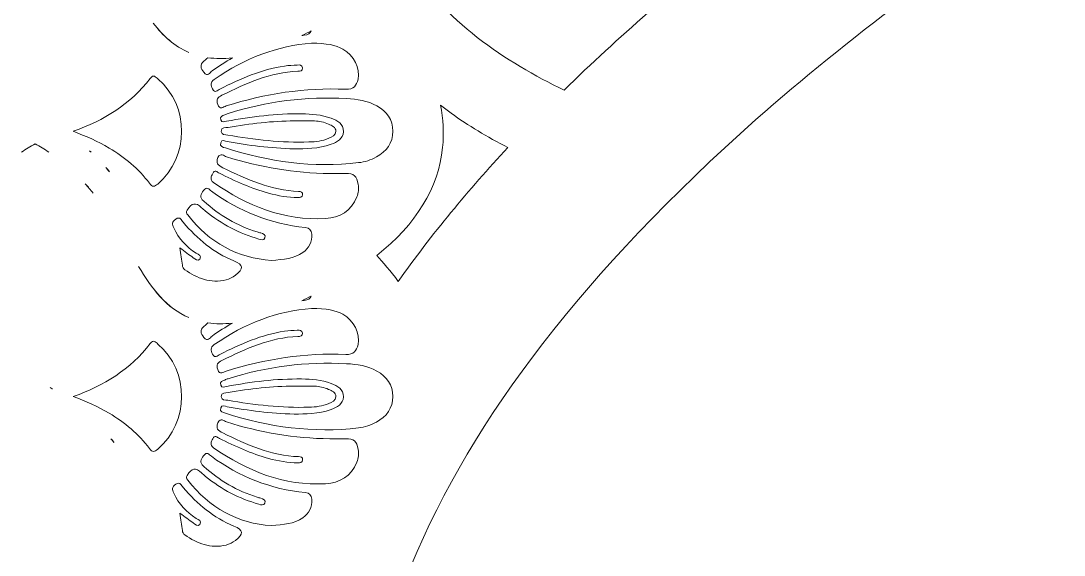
# Model space of a CAD drawing. Extents: x 705 to 8445, y -5934 to -84.
# Drawn here: x 7643.6 to 8119.3, y -1538 to -1294.7 of the extents above; entities that cross this region are included whole.
import ezdxf

# ---------------------------------------------------------------- set-up
doc = ezdxf.new("R2010")
doc.units = 0
doc.header["$MEASUREMENT"] = 0
doc.layers.add('Layer 1', color=7, linetype='Continuous')

# ---------------------------------------------------------------- blocks, each defined once
blk = doc.blocks.new('block 36')
at = {"layer": 'Layer 1', "lineweight": 0}
for points, knots in [([(8407.41, -639.1), (8384.61, -597.14), (8350.92, -557.08), (8310.01, -523.26), (8225.24, -453.22), (8114.63, -393.43), (7990.01, -350.27), (7990.01, -350.27), (7990.01, -350.25), (7990.01, -350.25), (7989.56, -348.29), (7988.99, -346.27), (7988.29, -344.21), (7986.75, -339.66), (7984.08, -333.09), (7978.64, -328.58), (7977.95, -328), (7977.23, -327.47), (7976.49, -327), (7976.49, -327), (7976.49, -327), (7976.48, -327), (7978.02, -308.1), (7974.42, -288.74), (7965.71, -269.33), (7961.26, -259.39), (7953.88, -252.44), (7946.75, -245.72), (7941.01, -240.31), (7935.58, -235.19), (7931.94, -228.82), (7930.86, -226.92), (7929.94, -224.87), (7928.96, -222.69), (7927.7, -219.87), (7926.38, -216.96), (7924.62, -214.13), (7917.57, -202.87), (7906.04, -196.8), (7894.77, -193.55), (7894.77, -193.55), (7893.39, -191.5), (7893.39, -191.5), (7850.97, -126.97), (7786.83, -102.16), (7740.49, -92.73), (7699.6, -84.39), (7665.74, -86.15), (7653.87, -87.19), (7653.82, -87.13), (7653.79, -87.09), (7653.76, -87.06), (7653.76, -87.06), (7653.58, -87.21), (7653.58, -87.21), (7652.01, -87.36), (7650.84, -87.48), (7650.14, -87.56), (7649.43, -87.48), (7648.26, -87.36), (7646.7, -87.21), (7646.7, -87.21), (7646.51, -87.06), (7646.51, -87.06), (7646.48, -87.09), (7646.45, -87.13), (7646.4, -87.19), (7634.53, -86.15), (7600.67, -84.39), (7559.78, -92.73), (7513.44, -102.16), (7449.3, -126.97), (7406.9, -191.48), (7406.9, -191.48), (7405.52, -193.55), (7405.52, -193.55), (7394.23, -196.8), (7382.7, -202.87), (7375.65, -214.13), (7373.89, -216.96), (7372.58, -219.87), (7371.31, -222.69), (7370.33, -224.87), (7369.41, -226.92), (7368.33, -228.82), (7364.69, -235.19), (7359.26, -240.31), (7353.52, -245.72), (7346.39, -252.44), (7339.01, -259.39), (7334.56, -269.33), (7325.85, -288.74), (7322.25, -308.1), (7323.79, -327), (7323.78, -327), (7323.78, -327), (7323.78, -327), (7323.05, -327.47), (7322.32, -327.99), (7321.63, -328.58), (7316.19, -333.09), (7313.52, -339.65), (7311.98, -344.21), (7311.29, -346.27), (7310.71, -348.29), (7310.26, -350.25), (7310.26, -350.25), (7310.26, -350.27), (7310.26, -350.27), (7185.64, -393.43), (7075.03, -453.22), (6990.26, -523.26), (6949.35, -557.08), (6915.66, -597.14), (6892.86, -639.1), (6867.06, -686.53), (6854.92, -735.81), (6856.74, -785.55), (6858.47, -832.44), (6871.11, -881.24), (6894.31, -930.56), (6926.3, -998.52), (6976.91, -1064.15), (7044.73, -1125.62), (7089.41, -1166.12), (7138.87, -1201.57), (7186.72, -1235.86), (7232.05, -1268.36), (7278.94, -1301.97), (7321.49, -1339.71), (7399.07, -1408.49), (7450.5, -1474.94), (7478.64, -1542.74), (7474.81, -1548.78), (7471.23, -1555.62), (7468.57, -1563.02), (7467.16, -1562.92), (7465.6, -1562.85), (7464, -1562.85), (7458.13, -1562.85), (7451.7, -1563.94), (7449.97, -1569.72), (7449.48, -1571.39), (7449.45, -1572.94), (7449.41, -1574.32), (7449.41, -1574.65), (7449.4, -1574.97), (7449.39, -1575.28), (7449.21, -1578.99), (7447.84, -1582.95), (7445.33, -1587.05), (7444.38, -1588.6), (7443.35, -1590.14), (7442.28, -1591.64), (7441.6, -1592.59), (7440.89, -1593.54), (7440.16, -1594.48), (7432.92, -1603.87), (7423.69, -1612.4), (7414.7, -1620.7), (7414.7, -1620.7), (7410.61, -1624.5), (7410.61, -1624.5), (7400.29, -1634.07), (7389.62, -1643.97), (7377.62, -1650.59), (7374.23, -1652.48), (7370.13, -1656.81), (7369.83, -1666.79), (7369.1, -1691.36), (7390.95, -1735.67), (7410.5, -1750.55), (7391.65, -1786.38), (7369.15, -1837.42), (7349.91, -1904.23), (7325.13, -1990.3), (7310.44, -2085.45), (7306.26, -2187.05), (7302.77, -2272.07), (7306.67, -2361.81), (7317.87, -2455.11), (7313.34, -2458.43), (7308.34, -2461.58), (7302.61, -2464.72), (7276.21, -2479.19), (7247.58, -2484.35), (7222, -2479.25), (7187.79, -2472.45), (7160.64, -2452.75), (7141.3, -2420.72), (7104.66, -2360.07), (7103.99, -2265.76), (7122.25, -2203.95), (7141.86, -2137.67), (7181.08, -2071.38), (7245.73, -1995.32), (7250.18, -1990.08), (7254.67, -1984.87), (7259.18, -1979.66), (7283.57, -1951.39), (7308.78, -1922.17), (7326.61, -1888.58), (7350.74, -1843.05), (7356.31, -1794.98), (7341.87, -1756.7), (7341.87, -1756.7), (7331.37, -1728.9), (7331.37, -1728.9), (7331.37, -1728.9), (7333.8, -1758.52), (7333.8, -1758.52), (7336.72, -1794.26), (7322.12, -1826.76), (7309.35, -1847.74), (7289.24, -1880.81), (7261.11, -1908.95), (7233.89, -1936.17), (7222.68, -1947.4), (7211.07, -1959.02), (7200.2, -1970.8), (7135.89, -2040.52), (7089.19, -2104.07), (7057.43, -2165.11), (7014.7, -2247.19), (6999.21, -2325.56), (7011.4, -2398), (7031.15, -2515.4), (7130.49, -2607.87), (7220.17, -2647.42), (7252.4, -2661.63), (7282.45, -2668.81), (7308.01, -2668.81), (7326.56, -2668.81), (7342.74, -2665.03), (7355.66, -2657.4), (7355.66, -2657.42), (7355.66, -2657.42), (7355.66, -2657.42), (7362.53, -2679.36), (7370.34, -2699.79), (7379.03, -2718.56), (7399.29, -2762.32), (7425.1, -2798.69), (7455.73, -2826.65), (7489.46, -2857.45), (7533.52, -2880.64), (7586.71, -2895.59), (7629.05, -2907.49), (7676.23, -2913.71), (7723.76, -2913.71), (7727.22, -2913.71), (7730.69, -2913.68), (7734.15, -2913.61), (7865.4, -2911.1), (7997.29, -2856.35), (8095.98, -2763.41), (8133.64, -2727.95), (8162.82, -2687.49), (8180.37, -2646.4), (8200.65, -2598.94), (8205.83, -2551.02), (8195.77, -2503.97), (8175.91, -2411.09), (8113.39, -2334), (8019.73, -2286.89), (7937.77, -2245.67), (7840.02, -2231.14), (7749.63, -2246.42), (7755.8, -2235.1), (7762.02, -2223.86), (7768.23, -2212.7), (7787.04, -2178.83), (7806.49, -2143.79), (7823.28, -2107.91), (7860.37, -2028.64), (7882.39, -1957.48), (7890.63, -1890.34), (7895.73, -1848.73), (7897.28, -1796.91), (7884.85, -1750.08), (7904.12, -1735.61), (7925.68, -1692.46), (7925.68, -1667.69), (7925.68, -1667.28), (7925.68, -1666.88), (7925.67, -1666.48), (7925.37, -1656.52), (7921.27, -1652.21), (7917.88, -1650.33), (7905.87, -1643.73), (7895.21, -1633.85), (7884.89, -1624.31), (7884.89, -1624.31), (7880.78, -1620.52), (7880.78, -1620.52), (7869.49, -1610.12), (7857.81, -1599.36), (7850.16, -1586.97), (7847.65, -1582.89), (7846.29, -1578.95), (7846.11, -1575.25), (7846.1, -1574.94), (7846.09, -1574.61), (7846.09, -1574.29), (7846.05, -1572.92), (7846.01, -1571.37), (7845.52, -1569.7), (7843.8, -1563.98), (7837.45, -1562.87), (7831.63, -1562.85), (7828.98, -1555.53), (7825.42, -1548.75), (7821.63, -1542.74), (7849.76, -1474.94), (7901.2, -1408.49), (7978.78, -1339.71), (8021.33, -1301.97), (8068.22, -1268.36), (8113.56, -1235.86), (8161.4, -1201.57), (8210.86, -1166.12), (8255.55, -1125.62), (8323.36, -1064.15), (8373.97, -998.52), (8405.96, -930.56), (8429.16, -881.24), (8441.8, -832.45), (8443.53, -785.55), (8445.35, -735.81), (8433.21, -686.53), (8407.41, -639.1)], [0, 0, 0, 0, 1, 1, 1, 2, 2, 2, 3, 3, 3, 4, 4, 4, 5, 5, 5, 6, 6, 6, 7, 7, 7, 8, 8, 8, 9, 9, 9, 10, 10, 10, 11, 11, 11, 12, 12, 12, 13, 13, 13, 14, 14, 14, 15, 15, 15, 16, 16, 16, 17, 17, 17, 18, 18, 18, 19, 19, 19, 20, 20, 20, 21, 21, 21, 22, 22, 22, 23, 23, 23, 24, 24, 24, 25, 25, 25, 26, 26, 26, 27, 27, 27, 28, 28, 28, 29, 29, 29, 30, 30, 30, 31, 31, 31, 32, 32, 32, 33, 33, 33, 34, 34, 34, 35, 35, 35, 36, 36, 36, 37, 37, 37, 38, 38, 38, 39, 39, 39, 40, 40, 40, 41, 41, 41, 42, 42, 42, 43, 43, 43, 44, 44, 44, 45, 45, 45, 46, 46, 46, 47, 47, 47, 48, 48, 48, 49, 49, 49, 50, 50, 50, 51, 51, 51, 52, 52, 52, 53, 53, 53, 54, 54, 54, 55, 55, 55, 56, 56, 56, 57, 57, 57, 58, 58, 58, 59, 59, 59, 60, 60, 60, 61, 61, 61, 62, 62, 62, 63, 63, 63, 64, 64, 64, 65, 65, 65, 66, 66, 66, 67, 67, 67, 68, 68, 68, 69, 69, 69, 70, 70, 70, 71, 71, 71, 72, 72, 72, 73, 73, 73, 74, 74, 74, 75, 75, 75, 76, 76, 76, 77, 77, 77, 78, 78, 78, 79, 79, 79, 80, 80, 80, 81, 81, 81, 82, 82, 82, 83, 83, 83, 84, 84, 84, 85, 85, 85, 86, 86, 86, 87, 87, 87, 88, 88, 88, 89, 89, 89, 90, 90, 90, 91, 91, 91, 92, 92, 92, 93, 93, 93, 94, 94, 94, 95, 95, 95, 96, 96, 96, 97, 97, 97, 98, 98, 98, 99, 99, 99, 100, 100, 100, 101, 101, 101, 102, 102, 102, 103, 103, 103, 104, 104, 104, 105, 105, 105, 106, 106, 106, 107, 107, 107, 108, 108, 108, 109, 109, 109, 110, 110, 110, 110]), ([(7891.32, -1326.23), (7864.96, -1313.7), (7835.83, -1294.57), (7820.21, -1267.08), (7827.2, -1258.79), (7831.93, -1249.9), (7834.34, -1240.47), (7834.34, -1240.47), (7834.36, -1240.55), (7834.36, -1240.55), (7842.82, -1237.39), (7851.25, -1233.78), (7859.69, -1229.75), (7875.27, -1257.97), (7903.23, -1277.79), (7929.52, -1291.09), (7916.47, -1302.48), (7903.69, -1314.18), (7891.32, -1326.23)], [0, 0, 0, 0, 1, 1, 1, 2, 2, 2, 3, 3, 3, 4, 4, 4, 5, 5, 5, 6, 6, 6, 6]), ([(7704.02, -1295.83), (7708.49, -1301.58), (7713.63, -1306.29), (7720.25, -1309.1), (7720.23, -1309.12), (7720.22, -1309.12), (7720.21, -1309.13), (7713.6, -1306.31), (7708.47, -1301.59), (7704.02, -1295.83)], [0, 0, 0, 0, 1, 1, 1, 2, 2, 2, 3, 3, 3, 3]), ([(7775.99, -1299.31), (7775.99, -1299.31), (7775.99, -1299.32), (7775.99, -1299.32), (7775.55, -1300.44), (7774.59, -1301.1), (7772.74, -1301.29), (7772.4, -1301.33), (7772.07, -1301.36), (7771.75, -1301.41), (7773.14, -1300.74), (7774.55, -1300.04), (7775.99, -1299.31)], [0, 0, 0, 0, 1, 1, 1, 2, 2, 2, 3, 3, 3, 4, 4, 4, 4]), ([(7733.4, -1332.78), (7732.6, -1330.53), (7733.32, -1329.59), (7735.31, -1328.61), (7746.3, -1323.22), (7757.36, -1318.15), (7769.9, -1317.67), (7770.91, -1317.63), (7772.18, -1317.65), (7772.02, -1316.14), (7771.89, -1314.77), (7770.69, -1314.78), (7769.65, -1314.84), (7767.71, -1314.95), (7765.77, -1315.02), (7763.86, -1315.31), (7753.33, -1316.82), (7743.78, -1321.14), (7734.37, -1325.82), (7733.35, -1326.33), (7732.11, -1327.92), (7731.04, -1325.72), (7730.23, -1324.07), (7729.87, -1322.79), (7731.83, -1321.41), (7745.64, -1311.61), (7760.94, -1306.04), (7776.13, -1304.93), (7782.89, -1304.88), (7787.25, -1305.8), (7790.42, -1307.58), (7795.39, -1310.36), (7798.47, -1316.43), (7797.35, -1321.33), (7796.68, -1324.24), (7795.42, -1326.03), (7791.79, -1325.88), (7773.16, -1325.07), (7755, -1327.88), (7737.22, -1333.49), (7735.99, -1333.89), (7734.38, -1335.54), (7733.4, -1332.78)], [0, 0, 0, 0, 1, 1, 1, 2, 2, 2, 3, 3, 3, 4, 4, 4, 5, 5, 5, 6, 6, 6, 7, 7, 7, 8, 8, 8, 9, 9, 9, 10, 10, 10, 11, 11, 11, 12, 12, 12, 13, 13, 13, 14, 14, 14, 14]), ([(7727.02, -1318.11), (7725.63, -1316.28), (7725, -1314.94), (7727.17, -1313.01), (7727.75, -1312.49), (7728.33, -1312), (7728.92, -1311.51), (7728.92, -1311.51), (7728.93, -1311.5), (7728.93, -1311.5), (7732.4, -1312), (7736.1, -1312.06), (7740.08, -1311.63), (7736.91, -1313.38), (7733.84, -1315.34), (7730.84, -1317.5), (7729.81, -1318.26), (7728.77, -1320.44), (7727.02, -1318.11)], [0, 0, 0, 0, 1, 1, 1, 2, 2, 2, 3, 3, 3, 4, 4, 4, 5, 5, 5, 6, 6, 6, 6]), ([(7702.61, -1320.92), (7704.15, -1318.91), (7705.02, -1320.25), (7706.1, -1321.17), (7720.6, -1333.47), (7720.52, -1356.77), (7706, -1369.03), (7704.46, -1370.33), (7703.61, -1370.49), (7702.29, -1368.72), (7697.29, -1362.09), (7691.01, -1356.89), (7683.91, -1352.64), (7678.75, -1349.55), (7673.23, -1347.24), (7667.53, -1345.02), (7681.55, -1340.14), (7693.56, -1332.67), (7702.61, -1320.92)], [0, 0, 0, 0, 1, 1, 1, 2, 2, 2, 3, 3, 3, 4, 4, 4, 5, 5, 5, 6, 6, 6, 6]), ([(7797.59, -1359.31), (7776.87, -1361.72), (7756.68, -1359), (7736.92, -1352.63), (7735.81, -1352.28), (7734.2, -1352.08), (7734.76, -1350.23), (7735.32, -1348.45), (7736.68, -1349.53), (7737.64, -1349.69), (7747.41, -1351.44), (7757.24, -1352.68), (7768.24, -1353.02), (7773.21, -1352.97), (7779.28, -1353.02), (7785.07, -1350.96), (7787.85, -1349.98), (7790.55, -1348.49), (7790.66, -1345.2), (7790.78, -1341.66), (7787.95, -1340.15), (7785.09, -1339.07), (7780.76, -1337.46), (7776.2, -1337.13), (7771.63, -1337.06), (7760.07, -1336.87), (7748.67, -1338.41), (7737.31, -1340.41), (7736.44, -1340.57), (7735.26, -1341.45), (7734.75, -1339.85), (7734.24, -1338.24), (7735.5, -1337.94), (7736.55, -1337.51), (7737.08, -1337.29), (7737.6, -1337.08), (7738.15, -1336.92), (7755.72, -1331.43), (7773.72, -1329.06), (7792.11, -1330.09), (7796.91, -1330.35), (7801.69, -1331.01), (7805.95, -1333.44), (7810.4, -1335.97), (7813.27, -1339.72), (7813.25, -1344.99), (7813.25, -1350.4), (7810.3, -1354.17), (7805.7, -1356.73), (7803.19, -1358.14), (7800.42, -1358.98), (7797.59, -1359.31)], [0, 0, 0, 0, 1, 1, 1, 2, 2, 2, 3, 3, 3, 4, 4, 4, 5, 5, 5, 6, 6, 6, 7, 7, 7, 8, 8, 8, 9, 9, 9, 10, 10, 10, 11, 11, 11, 12, 12, 12, 13, 13, 13, 14, 14, 14, 15, 15, 15, 16, 16, 16, 17, 17, 17, 17]), ([(7815.7, -1413.37), (7812.17, -1408.66), (7808.72, -1404.68), (7805.87, -1401.63), (7823.92, -1387.32), (7834, -1370.83), (7835.9, -1352.44), (7836.58, -1345.79), (7836.14, -1339.33), (7834.93, -1333.11), (7836.52, -1334.36), (7838.15, -1335.59), (7839.83, -1336.81), (7847.53, -1342.36), (7856.21, -1347.58), (7865.68, -1352.4), (7847.76, -1371.63), (7830.96, -1391.86), (7815.7, -1413.37)], [0, 0, 0, 0, 1, 1, 1, 2, 2, 2, 3, 3, 3, 4, 4, 4, 5, 5, 5, 6, 6, 6, 6]), ([(7735.01, -1345.1), (7734.96, -1343.01), (7736.98, -1343.48), (7738.11, -1343.27), (7748.1, -1341.48), (7758.17, -1340.34), (7768.32, -1340.3), (7771.4, -1340.3), (7774.48, -1340.26), (7777.55, -1340.33), (7779.73, -1340.38), (7781.84, -1340.88), (7783.83, -1341.77), (7785.38, -1342.46), (7787.33, -1343.1), (7787.29, -1345.1), (7787.26, -1346.9), (7785.44, -1347.53), (7784, -1348.19), (7781.14, -1349.5), (7778.07, -1349.79), (7774.99, -1349.9), (7762.51, -1350.31), (7750.2, -1348.85), (7737.95, -1346.72), (7736.86, -1346.53), (7735.06, -1346.91), (7735.01, -1345.1)], [0, 0, 0, 0, 1, 1, 1, 2, 2, 2, 3, 3, 3, 4, 4, 4, 5, 5, 5, 6, 6, 6, 7, 7, 7, 8, 8, 8, 9, 9, 9, 9]), ([(7650.14, -1350.83), (7647.96, -1351.98), (7645.9, -1353.21), (7643.94, -1354.49), (7645.9, -1353.2), (7647.96, -1351.98), (7650.14, -1350.81), (7652.31, -1351.98), (7654.37, -1353.2), (7656.33, -1354.49), (7654.37, -1353.21), (7652.31, -1351.98), (7650.14, -1350.83)], [0, 0, 0, 0, 1, 1, 1, 2, 2, 2, 3, 3, 3, 4, 4, 4, 4]), ([(7674.96, -1353.93), (7675.15, -1354.1), (7675.35, -1354.27), (7675.54, -1354.44), (7675.58, -1354.49), (7675.63, -1354.54), (7675.68, -1354.59), (7675.44, -1354.37), (7675.2, -1354.14), (7674.96, -1353.93)], [0, 0, 0, 0, 1, 1, 1, 2, 2, 2, 3, 3, 3, 3]), ([(7796.79, -1374.89), (7794.27, -1381.43), (7789.07, -1384.39), (7782.5, -1384.76), (7763.46, -1385.81), (7746.86, -1379), (7731.52, -1368.37), (7729.55, -1367.01), (7730.45, -1365.69), (7731.09, -1364.27), (7731.96, -1362.28), (7733.13, -1363.6), (7734.12, -1364.09), (7741.37, -1367.67), (7748.68, -1371.11), (7756.54, -1373.21), (7760.94, -1374.4), (7765.41, -1375.23), (7770.01, -1375.21), (7770.94, -1375.21), (7771.91, -1375.11), (7772.06, -1373.91), (7772.21, -1372.6), (7771.23, -1372.47), (7770.28, -1372.42), (7757.78, -1371.93), (7746.67, -1367.04), (7735.69, -1361.61), (7733.52, -1360.54), (7732.36, -1359.56), (7733.5, -1357.02), (7734.65, -1354.45), (7736.23, -1356.26), (7737.43, -1356.63), (7752.75, -1361.39), (7768.38, -1364.13), (7784.44, -1364.27), (7786.84, -1364.27), (7789.23, -1364.3), (7791.62, -1364.26), (7795.49, -1364.21), (7796.81, -1365.31), (7797.45, -1369.19), (7797.76, -1371.15), (7797.51, -1373.04), (7796.79, -1374.89)], [0, 0, 0, 0, 1, 1, 1, 2, 2, 2, 3, 3, 3, 4, 4, 4, 5, 5, 5, 6, 6, 6, 7, 7, 7, 8, 8, 8, 9, 9, 9, 10, 10, 10, 11, 11, 11, 12, 12, 12, 13, 13, 13, 14, 14, 14, 15, 15, 15, 15]), ([(7684.11, -1363.55), (7683.53, -1362.84), (7682.93, -1362.15), (7682.33, -1361.47), (7682.52, -1361.67), (7682.7, -1361.87), (7682.87, -1362.08), (7683.29, -1362.57), (7683.71, -1363.06), (7684.11, -1363.55)], [0, 0, 0, 0, 1, 1, 1, 2, 2, 2, 3, 3, 3, 3]), ([(7676.59, -1373.19), (7675.44, -1371.74), (7674.25, -1370.32), (7673.01, -1368.93), (7674.26, -1370.32), (7675.45, -1371.74), (7676.59, -1373.19)], [0, 0, 0, 0, 1, 1, 1, 2, 2, 2, 2]), ([(7772.14, -1400.24), (7768.11, -1403.05), (7763.44, -1403.41), (7757.88, -1403.8), (7742.54, -1402.89), (7729.62, -1395.79), (7719.68, -1383.06), (7719.14, -1382.38), (7718.88, -1381.82), (7719.43, -1380.94), (7721.52, -1377.56), (7723.16, -1377.25), (7726.06, -1379.82), (7726.67, -1380.34), (7727.27, -1380.87), (7727.88, -1381.38), (7735.07, -1387.36), (7743.18, -1391.59), (7752.2, -1394.08), (7753.14, -1394.33), (7754.36, -1394.94), (7754.85, -1393.59), (7755.4, -1392.08), (7754.15, -1391.67), (7753.02, -1391.33), (7752.47, -1391.17), (7751.92, -1391.05), (7751.37, -1390.87), (7742.21, -1388.03), (7734.15, -1383.29), (7727.01, -1376.86), (7724.91, -1374.99), (7725.75, -1373.78), (7726.92, -1372.04), (7728.37, -1369.89), (7729.39, -1371.44), (7730.48, -1372.24), (7743.27, -1381.56), (7757.49, -1387.22), (7773.25, -1388.81), (7775.28, -1389.03), (7776.07, -1389.98), (7776.23, -1391.8), (7776.57, -1395.44), (7775.1, -1398.19), (7772.14, -1400.24)], [0, 0, 0, 0, 1, 1, 1, 2, 2, 2, 3, 3, 3, 4, 4, 4, 5, 5, 5, 6, 6, 6, 7, 7, 7, 8, 8, 8, 9, 9, 9, 10, 10, 10, 11, 11, 11, 12, 12, 12, 13, 13, 13, 14, 14, 14, 15, 15, 15, 15]), ([(7737.23, -1412.66), (7730.13, -1414.44), (7724.05, -1411.95), (7718.33, -1408.05), (7717.63, -1407.57), (7717.37, -1406.85), (7717.26, -1406.02), (7716.94, -1403.55), (7716.55, -1401.09), (7716.13, -1398.1), (7718.44, -1399.83), (7720.3, -1401.29), (7722.25, -1402.62), (7723.11, -1403.2), (7724.27, -1404.48), (7725.19, -1403.24), (7726.37, -1401.65), (7724.52, -1401.2), (7723.58, -1400.58), (7719.14, -1397.62), (7715.45, -1394.03), (7713.35, -1389.01), (7712.71, -1387.47), (7712.26, -1386.2), (7714.23, -1385.01), (7716.36, -1383.7), (7716.84, -1385.51), (7717.65, -1386.46), (7724.04, -1394.06), (7731.5, -1400.22), (7740.74, -1404.07), (7745.12, -1405.91), (7745.31, -1407.52), (7741.48, -1410.54), (7740.2, -1411.54), (7738.78, -1412.27), (7737.23, -1412.66)], [0, 0, 0, 0, 1, 1, 1, 2, 2, 2, 3, 3, 3, 4, 4, 4, 5, 5, 5, 6, 6, 6, 7, 7, 7, 8, 8, 8, 9, 9, 9, 10, 10, 10, 11, 11, 11, 12, 12, 12, 12]), ([(7720.25, -1429.88), (7720.24, -1429.89), (7720.22, -1429.89), (7720.21, -1429.9), (7710.03, -1425.57), (7703.36, -1416.71), (7697.27, -1406.54), (7703.38, -1416.71), (7710.06, -1425.56), (7720.25, -1429.88)], [0, 0, 0, 0, 1, 1, 1, 2, 2, 2, 3, 3, 3, 3]), ([(7775.99, -1420.07), (7775.99, -1420.09), (7775.99, -1420.09), (7775.99, -1420.1), (7775.55, -1421.22), (7774.59, -1421.88), (7772.74, -1422.07), (7772.4, -1422.1), (7772.07, -1422.14), (7771.75, -1422.19), (7771.74, -1422.19), (7771.74, -1422.19), (7771.72, -1422.19), (7773.12, -1421.52), (7774.55, -1420.8), (7775.99, -1420.07)], [0, 0, 0, 0, 1, 1, 1, 2, 2, 2, 3, 3, 3, 4, 4, 4, 5, 5, 5, 5]), ([(7733.4, -1453.55), (7732.6, -1451.31), (7733.32, -1450.37), (7735.31, -1449.39), (7746.3, -1444), (7757.36, -1438.92), (7769.9, -1438.45), (7770.91, -1438.41), (7772.18, -1438.42), (7772.02, -1436.92), (7771.89, -1435.55), (7770.69, -1435.56), (7769.65, -1435.62), (7767.71, -1435.73), (7765.77, -1435.8), (7763.86, -1436.08), (7753.33, -1437.6), (7743.78, -1441.92), (7734.37, -1446.6), (7733.35, -1447.11), (7732.11, -1448.7), (7731.04, -1446.5), (7730.23, -1444.84), (7729.87, -1443.57), (7731.83, -1442.18), (7745.64, -1432.39), (7760.94, -1426.81), (7776.13, -1425.71), (7782.89, -1425.66), (7787.25, -1426.58), (7790.42, -1428.35), (7795.39, -1431.13), (7798.47, -1437.21), (7797.35, -1442.11), (7796.68, -1445.02), (7795.42, -1446.81), (7791.79, -1446.66), (7773.16, -1445.84), (7755, -1448.66), (7737.22, -1454.27), (7735.99, -1454.66), (7734.38, -1456.32), (7733.4, -1453.55)], [0, 0, 0, 0, 1, 1, 1, 2, 2, 2, 3, 3, 3, 4, 4, 4, 5, 5, 5, 6, 6, 6, 7, 7, 7, 8, 8, 8, 9, 9, 9, 10, 10, 10, 11, 11, 11, 12, 12, 12, 13, 13, 13, 14, 14, 14, 14]), ([(7740.08, -1432.4), (7736.91, -1434.15), (7733.84, -1436.12), (7730.84, -1438.28), (7729.81, -1439.03), (7728.77, -1441.22), (7727.02, -1438.89), (7725.63, -1437.05), (7725, -1435.72), (7727.17, -1433.78), (7727.75, -1433.27), (7728.33, -1432.78), (7728.92, -1432.29), (7728.93, -1432.28), (7728.93, -1432.28), (7728.94, -1432.27), (7732.4, -1432.77), (7736.1, -1432.83), (7740.08, -1432.4)], [0, 0, 0, 0, 1, 1, 1, 2, 2, 2, 3, 3, 3, 4, 4, 4, 5, 5, 5, 6, 6, 6, 6]), ([(7683.91, -1473.42), (7678.75, -1470.33), (7673.23, -1468.01), (7667.53, -1465.79), (7681.55, -1460.91), (7693.56, -1453.44), (7702.61, -1441.69), (7704.15, -1439.69), (7705.02, -1441.02), (7706.1, -1441.94), (7720.6, -1454.24), (7720.52, -1477.54), (7706, -1489.81), (7704.46, -1491.11), (7703.61, -1491.27), (7702.29, -1489.5), (7697.29, -1482.87), (7691.01, -1477.66), (7683.91, -1473.42)], [0, 0, 0, 0, 1, 1, 1, 2, 2, 2, 3, 3, 3, 4, 4, 4, 5, 5, 5, 6, 6, 6, 6]), ([(7736.92, -1473.4), (7735.81, -1473.06), (7734.2, -1472.86), (7734.76, -1471.01), (7735.32, -1469.23), (7736.68, -1470.3), (7737.64, -1470.47), (7747.41, -1472.21), (7757.24, -1473.45), (7768.24, -1473.8), (7773.21, -1473.75), (7779.28, -1473.8), (7785.07, -1471.73), (7787.85, -1470.76), (7790.55, -1469.26), (7790.66, -1465.97), (7790.78, -1462.44), (7787.95, -1460.93), (7785.09, -1459.85), (7780.76, -1458.24), (7776.2, -1457.91), (7771.63, -1457.83), (7760.07, -1457.64), (7748.67, -1459.18), (7737.31, -1461.19), (7736.44, -1461.34), (7735.26, -1462.23), (7734.75, -1460.63), (7734.24, -1459.02), (7735.5, -1458.72), (7736.55, -1458.29), (7737.08, -1458.06), (7737.6, -1457.86), (7738.15, -1457.69), (7755.72, -1452.2), (7773.72, -1449.84), (7792.11, -1450.87), (7796.91, -1451.13), (7801.69, -1451.79), (7805.95, -1454.22), (7810.4, -1456.75), (7813.27, -1460.5), (7813.25, -1465.77), (7813.25, -1471.17), (7810.3, -1474.94), (7805.7, -1477.51), (7803.19, -1478.92), (7800.42, -1479.75), (7797.59, -1480.09), (7776.87, -1482.5), (7756.68, -1479.78), (7736.92, -1473.4)], [0, 0, 0, 0, 1, 1, 1, 2, 2, 2, 3, 3, 3, 4, 4, 4, 5, 5, 5, 6, 6, 6, 7, 7, 7, 8, 8, 8, 9, 9, 9, 10, 10, 10, 11, 11, 11, 12, 12, 12, 13, 13, 13, 14, 14, 14, 15, 15, 15, 16, 16, 16, 17, 17, 17, 17]), ([(7658.03, -1462.34), (7657.68, -1462.14), (7657.32, -1461.94), (7656.96, -1461.75), (7657.25, -1461.89), (7657.53, -1462.05), (7657.82, -1462.21), (7657.89, -1462.25), (7657.96, -1462.3), (7658.03, -1462.34)], [0, 0, 0, 0, 1, 1, 1, 2, 2, 2, 3, 3, 3, 3]), ([(7735.01, -1465.88), (7734.96, -1463.79), (7736.98, -1464.25), (7738.11, -1464.05), (7748.1, -1462.26), (7758.17, -1461.12), (7768.32, -1461.08), (7771.4, -1461.08), (7774.48, -1461.03), (7777.55, -1461.1), (7779.73, -1461.15), (7781.84, -1461.65), (7783.83, -1462.55), (7785.38, -1463.24), (7787.33, -1463.87), (7787.29, -1465.88), (7787.26, -1467.68), (7785.44, -1468.31), (7784, -1468.97), (7781.14, -1470.28), (7778.07, -1470.57), (7774.99, -1470.67), (7762.51, -1471.09), (7750.2, -1469.62), (7737.95, -1467.5), (7736.86, -1467.31), (7735.06, -1467.69), (7735.01, -1465.88)], [0, 0, 0, 0, 1, 1, 1, 2, 2, 2, 3, 3, 3, 4, 4, 4, 5, 5, 5, 6, 6, 6, 7, 7, 7, 8, 8, 8, 9, 9, 9, 9]), ([(7731.52, -1489.14), (7729.55, -1487.78), (7730.45, -1486.47), (7731.09, -1485.05), (7731.96, -1483.06), (7733.13, -1484.38), (7734.12, -1484.87), (7741.37, -1488.45), (7748.68, -1491.89), (7756.54, -1493.99), (7760.94, -1495.18), (7765.41, -1496), (7770.01, -1495.99), (7770.94, -1495.99), (7771.91, -1495.88), (7772.06, -1494.69), (7772.21, -1493.38), (7771.23, -1493.25), (7770.28, -1493.2), (7757.78, -1492.71), (7746.67, -1487.82), (7735.69, -1482.39), (7733.52, -1481.32), (7732.36, -1480.34), (7733.5, -1477.8), (7734.65, -1475.23), (7736.23, -1477.03), (7737.43, -1477.4), (7752.75, -1482.16), (7768.38, -1484.91), (7784.44, -1485.05), (7786.84, -1485.05), (7789.23, -1485.07), (7791.62, -1485.04), (7795.49, -1484.99), (7796.81, -1486.09), (7797.45, -1489.96), (7797.76, -1491.92), (7797.51, -1493.82), (7796.79, -1495.67), (7794.27, -1502.21), (7789.07, -1505.16), (7782.5, -1505.53), (7763.46, -1506.58), (7746.86, -1499.77), (7731.52, -1489.14)], [0, 0, 0, 0, 1, 1, 1, 2, 2, 2, 3, 3, 3, 4, 4, 4, 5, 5, 5, 6, 6, 6, 7, 7, 7, 8, 8, 8, 9, 9, 9, 10, 10, 10, 11, 11, 11, 12, 12, 12, 13, 13, 13, 14, 14, 14, 15, 15, 15, 15]), ([(7686.08, -1486.76), (7685.63, -1486.17), (7685.16, -1485.6), (7684.69, -1485.01), (7685.07, -1485.48), (7685.44, -1485.93), (7685.81, -1486.4), (7685.9, -1486.52), (7685.99, -1486.64), (7686.08, -1486.76)], [0, 0, 0, 0, 1, 1, 1, 2, 2, 2, 3, 3, 3, 3]), ([(7772.14, -1521.02), (7768.11, -1523.82), (7763.44, -1524.18), (7757.88, -1524.58), (7742.54, -1523.67), (7729.62, -1516.57), (7719.68, -1503.84), (7719.14, -1503.16), (7718.88, -1502.6), (7719.43, -1501.72), (7721.52, -1498.34), (7723.16, -1498.03), (7726.06, -1500.6), (7726.67, -1501.12), (7727.27, -1501.65), (7727.88, -1502.16), (7735.07, -1508.14), (7743.18, -1512.37), (7752.2, -1514.85), (7753.14, -1515.1), (7754.36, -1515.71), (7754.85, -1514.36), (7755.4, -1512.86), (7754.15, -1512.44), (7753.02, -1512.11), (7752.47, -1511.94), (7751.92, -1511.82), (7751.37, -1511.64), (7742.21, -1508.8), (7734.15, -1504.07), (7727.01, -1497.64), (7724.91, -1495.76), (7725.75, -1494.56), (7726.92, -1492.82), (7728.37, -1490.67), (7729.39, -1492.22), (7730.48, -1493.02), (7743.27, -1502.34), (7757.49, -1507.99), (7773.25, -1509.59), (7775.28, -1509.81), (7776.07, -1510.76), (7776.23, -1512.57), (7776.57, -1516.21), (7775.1, -1518.97), (7772.14, -1521.02)], [0, 0, 0, 0, 1, 1, 1, 2, 2, 2, 3, 3, 3, 4, 4, 4, 5, 5, 5, 6, 6, 6, 7, 7, 7, 8, 8, 8, 9, 9, 9, 10, 10, 10, 11, 11, 11, 12, 12, 12, 13, 13, 13, 14, 14, 14, 15, 15, 15, 15]), ([(7737.23, -1533.44), (7730.13, -1535.22), (7724.05, -1532.73), (7718.33, -1528.82), (7717.63, -1528.35), (7717.37, -1527.63), (7717.26, -1526.8), (7716.94, -1524.33), (7716.55, -1521.87), (7716.13, -1518.87), (7718.44, -1520.6), (7720.3, -1522.07), (7722.25, -1523.4), (7723.11, -1523.98), (7724.27, -1525.26), (7725.19, -1524.02), (7726.37, -1522.43), (7724.52, -1521.98), (7723.58, -1521.36), (7719.14, -1518.4), (7715.45, -1514.8), (7713.35, -1509.78), (7712.71, -1508.24), (7712.26, -1506.98), (7714.23, -1505.79), (7716.36, -1504.47), (7716.84, -1506.29), (7717.65, -1507.24), (7724.04, -1514.84), (7731.5, -1521), (7740.74, -1524.85), (7745.12, -1526.69), (7745.31, -1528.3), (7741.48, -1531.32), (7740.2, -1532.32), (7738.78, -1533.05), (7737.23, -1533.44)], [0, 0, 0, 0, 1, 1, 1, 2, 2, 2, 3, 3, 3, 4, 4, 4, 5, 5, 5, 6, 6, 6, 7, 7, 7, 8, 8, 8, 9, 9, 9, 10, 10, 10, 11, 11, 11, 12, 12, 12, 12])]:
    blk.add_open_spline(points, degree=3, knots=knots, dxfattribs=at)
blk = doc.blocks.new('block 35')
at = {"layer": 'Layer 1'}
blk.add_blockref('block 36', (0, 0), dxfattribs=at)
blk = doc.blocks.new('block 34')
at = {"layer": 'Layer 1'}
blk.add_blockref('block 35', (0, 0), dxfattribs=at)

msp = doc.modelspace()

# ---------------------------------------------------------------- block references
at = {"layer": 'Layer 1'}
msp.add_blockref('block 34', (0, 0), dxfattribs=at)

doc.saveas('drawing.dxf')
